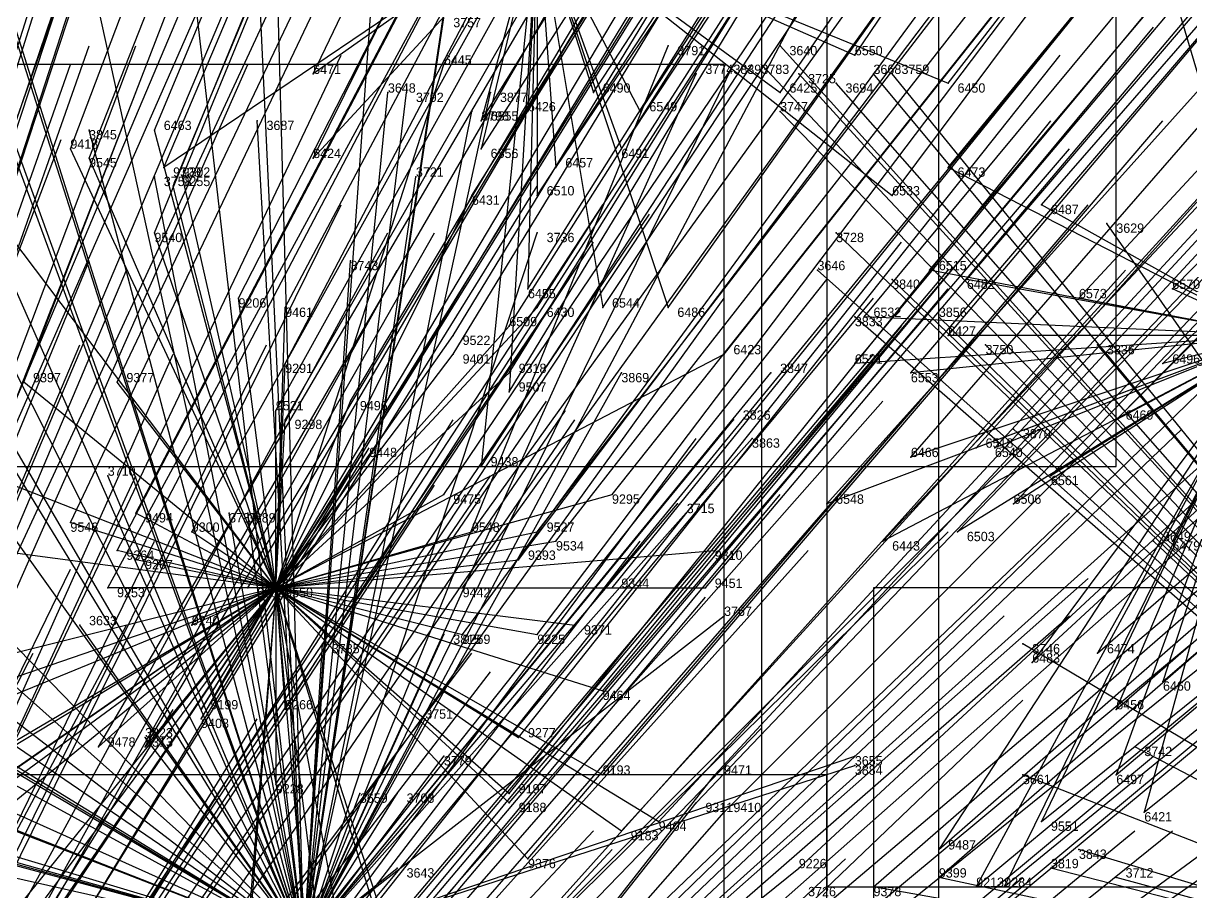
# Model space of a CAD drawing. Extents: x -0.5 to 0.59, y -0.5 to 0.59.
# Drawn here: x 0.082 to 0.207, y 0.1485 to 0.2414 of the extents above; entities that cross this region are included whole.
import ezdxf

# ---------------------------------------------------------------- set-up
doc = ezdxf.new("R2010")
doc.units = 0
for name, color, linetype in [('Clients', 3, 'CONTINUOUS'), ('Facilities', 3, 'CONTINUOUS'), ('Facilities_lines', 3, 'CONTINUOUS'), ('Min_max_boxes', 1, 'CONTINUOUS'), ('Normals', 1, 'CONTINUOUS'), ('Source_points', 5, 'CONTINUOUS'), ('Text', 3, 'CONTINUOUS')]:
    doc.layers.add(name, color=color, linetype=linetype)

msp = doc.modelspace()

# ---------------------------------------------------------------- linework, layer by layer
at = {"layer": 'Clients', "color": 5}
for p in [(0.151, 0.239, -1.25), (0.163, 0.239, -1.25), (0.171, 0.238, -0.733), (0.127, 0.237, -0.673), (0.158, 0.237, -1.25), (0.161, 0.237, -1.25), (0.113, 0.236, -0.654), (0.154, 0.236, -1.25), (0.165, 0.236, -1.25), (0.169, 0.235, -1.25), (0.173, 0.236, -1.25), (0.175, 0.236, -1.25), (0.181, 0.235, -0.742), (0.121, 0.234, -1.25), (0.123, 0.234, -1.25), (0.132, 0.234, -1.25), (0.143, 0.234, -0.686), (0.163, 0.234, -0.713), (0.13, 0.232, -1.25), (0.136, 0.232, -0.672), (0.148, 0.232, -0.689), (0.163, 0.232, -1.25), (0.089, 0.23, -1.25), (0.096, 0.23, -0.624), (0.107, 0.231, -1.25), (0.131, 0.231, -0.665), (0.087, 0.228, -0.61), (0.131, 0.228, -0.657), (0.146, 0.228, -0.676), (0.089, 0.227, -0.609), (0.113, 0.227, -0.634), (0.096, 0.225, -1.25), (0.097, 0.226, -0.614), (0.099, 0.225, -0.614), (0.124, 0.225, -1.25), (0.139, 0.226, -0.663), (0.181, 0.226, -0.724), (0.098, 0.224, -0.612), (0.13, 0.223, -0.644), (0.137, 0.223, -0.655), (0.175, 0.223, -0.709), (0.191, 0.222, -0.732), (0.198, 0.22, -1.25), (0.096, 0.219, -0.597), (0.137, 0.219, -1.25), (0.169, 0.219, -1.25), (0.117, 0.216, -1.25), (0.167, 0.215, -1.25), (0.179, 0.215, -0.7), (0.175, 0.214, -1.25), (0.183, 0.214, -0.703), (0.136, 0.213, -0.631), (0.205, 0.213, -0.739), (0.105, 0.212, -0.591), (0.195, 0.212, -0.72), (0.11, 0.211, -0.594), (0.137, 0.211, -0.629), (0.144, 0.211, -0.64), (0.151, 0.211, -0.649), (0.171, 0.21, -1.25), (0.172, 0.21, -0.679), (0.18, 0.21, -1.25), (0.134, 0.209, -0.621), (0.128, 0.208, -0.611), (0.181, 0.208, -0.69), (0.185, 0.207, -1.25), (0.197, 0.207, -1.25), (0.11, 0.205, -0.581), (0.128, 0.206, -0.607), (0.157, 0.206, -0.648), (0.171, 0.205, -0.668), (0.204, 0.205, -0.724), (0.134, 0.204, -0.611), (0.146, 0.204, -1.25), (0.162, 0.204, -1.25), (0.177, 0.204, -0.675), (0.082, 0.203, -0.549), (0.092, 0.203, -0.559), (0.134, 0.202, -0.607), (0.109, 0.2, -0.57), (0.117, 0.201, -0.581), (0.11, 0.199, -0.569), (0.158, 0.199, -1.25), (0.199, 0.199, -0.704), (0.188, 0.198, -1.25), (0.16, 0.197, -1.25), (0.118, 0.195, -0.571), (0.177, 0.195, -0.659), (0.184, 0.196, -0.673), (0.186, 0.196, -0.674), (0.131, 0.194, -0.586), (0.091, 0.193, -1.25), (0.192, 0.193, -0.68), (0.127, 0.191, -0.573), (0.145, 0.191, -0.599), (0.152, 0.19, -1.25), (0.168, 0.19, -0.635), (0.188, 0.19, -0.668), (0.094, 0.189, -0.527), (0.104, 0.189, -1.25), (0.106, 0.189, -1.25), (0.087, 0.188, -0.517), (0.1, 0.187, -0.53), (0.13, 0.187, -0.569), (0.137, 0.187, -0.58), (0.182, 0.187, -0.652), (0.092, 0.185, -0.516), (0.139, 0.186, -0.58), (0.156, 0.185, -0.605), (0.174, 0.186, -0.637), (0.203, 0.186, -1.25), (0.205, 0.186, -0.691), (0.094, 0.184, -0.516), (0.135, 0.184, -0.571), (0.091, 0.181, -0.506), (0.106, 0.181, -0.524), (0.129, 0.181, -0.555), (0.145, 0.181, -0.582), (0.155, 0.181, -0.597), (0.157, 0.178, -1.25), (0.088, 0.177, -1.25), (0.1, 0.177, -0.509), (0.141, 0.177, -0.566), (0.114, 0.175, -1.25), (0.127, 0.176, -1.25), (0.129, 0.176, -0.545), (0.137, 0.176, -0.557), (0.189, 0.175, -1.25), (0.197, 0.174, -0.657), (0.19, 0.173, -0.642), (0.144, 0.17, -0.556), (0.204, 0.171, -0.664), (0.101, 0.168, -0.49), (0.11, 0.168, -0.502), (0.199, 0.168, -0.65), (0.101, 0.167, -0.487), (0.125, 0.167, -1.25), (0.095, 0.165, -1.25), (0.135, 0.165, -0.534), (0.09, 0.164, -0.469), (0.095, 0.164, -0.475), (0.201, 0.164, -1.25), (0.127, 0.163, -1.25), (0.171, 0.163, -1.25), (0.171, 0.162, -1.25), (0.109, 0.16, -0.483), (0.144, 0.161, -0.54), (0.156, 0.161, -0.56), (0.189, 0.161, -1.25), (0.199, 0.161, -0.639), (0.118, 0.159, -1.25), (0.122, 0.159, -1.25), (0.134, 0.159, -0.52), (0.134, 0.158, -0.518), (0.154, 0.158, -0.551), (0.157, 0.157, -0.555), (0.202, 0.157, -0.639), (0.146, 0.155, -0.533), (0.15, 0.156, -0.54), (0.191, 0.156, -0.617), (0.18, 0.153, -0.591), (0.195, 0.153, -1.25), (0.136, 0.152, -0.509), (0.122, 0.151, -1.25), (0.165, 0.151, -0.559), (0.18, 0.15, -0.587), (0.192, 0.151, -1.25), (0.199, 0.15, -1.25), (0.173, 0.149, -0.57), (0.184, 0.149, -0.592), (0.187, 0.149, -0.597)]:
    msp.add_point(p, dxfattribs=at)
at = {"layer": 'Facilities', "color": 3}
msp.add_point((0.109, 0.181, -0.527), dxfattribs=at)
at = {"layer": 'Facilities_lines', "color": 3}
for p, q in [((0.112, 0.143, -1.25), (0.083, 0.275, -1.25)), ((0.112, 0.143, -1.25), (0.106, 0.272, -1.25)), ((0.112, 0.143, -1.25), (0.173, 0.258, -1.25)), ((0.112, 0.143, -1.25), (0.076, 0.256, -1.25)), ((0.112, 0.143, -1.25), (0.099, 0.256, -1.25)), ((0.112, 0.143, -1.25), (0.129, 0.256, -1.25)), ((0.112, 0.143, -1.25), (0.077, 0.254, -1.25)), ((0.112, 0.143, -1.25), (0.12, 0.254, -1.25)), ((0.137, 0.253, -0.719), (0.097, 0.226, -0.614)), ((0.137, 0.253, -0.719), (0.113, 0.227, -0.634)), ((0.137, 0.253, -0.719), (0.113, 0.236, -0.654)), ((0.137, 0.253, -0.719), (0.131, 0.231, -0.665)), ((0.137, 0.253, -0.719), (0.131, 0.228, -0.657)), ((0.137, 0.253, -0.719), (0.131, 0.194, -0.586)), ((0.137, 0.253, -0.719), (0.134, 0.202, -0.607)), ((0.137, 0.253, -0.719), (0.136, 0.232, -0.672)), ((0.137, 0.253, -0.719), (0.136, 0.213, -0.631)), ((0.137, 0.253, -0.719), (0.163, 0.234, -0.713)), ((0.137, 0.253, -0.719), (0.181, 0.235, -0.742)), ((0.137, 0.253, -0.719), (0.139, 0.226, -0.663)), ((0.137, 0.253, -0.719), (0.151, 0.211, -0.649)), ((0.137, 0.253, -0.719), (0.143, 0.234, -0.686)), ((0.137, 0.253, -0.719), (0.146, 0.228, -0.676)), ((0.137, 0.253, -0.719), (0.137, 0.223, -0.655)), ((0.137, 0.253, -0.719), (0.175, 0.223, -0.709)), ((0.137, 0.253, -0.719), (0.144, 0.211, -0.64)), ((0.137, 0.253, -0.719), (0.148, 0.232, -0.689)), ((0.137, 0.253, -0.719), (0.171, 0.238, -0.733)), ((0.112, 0.143, -1.25), (0.109, 0.252, -1.25)), ((0.216, 0.208, -0.751), (0.203, 0.252, -0.809)), ((0.112, 0.143, -1.25), (0.073, 0.249, -1.25)), ((0.112, 0.143, -1.25), (0.127, 0.242, -1.25)), ((0.112, 0.143, -1.25), (0.151, 0.239, -1.25)), ((0.258, 0.134, -1.25), (0.163, 0.239, -1.25)), ((0.112, 0.143, -1.25), (0.078, 0.237, -1.25)), ((0.109, 0.181, -0.527), (0.127, 0.237, -0.673)), ((0.112, 0.143, -1.25), (0.158, 0.237, -1.25)), ((0.258, 0.134, -1.25), (0.161, 0.237, -1.25)), ((0.112, 0.143, -1.25), (0.065, 0.236, -1.25)), ((0.112, 0.143, -1.25), (0.154, 0.236, -1.25)), ((0.258, 0.134, -1.25), (0.165, 0.236, -1.25)), ((0.258, 0.134, -1.25), (0.169, 0.235, -1.25)), ((0.258, 0.134, -1.25), (0.173, 0.236, -1.25)), ((0.258, 0.134, -1.25), (0.175, 0.236, -1.25)), ((0.112, 0.143, -1.25), (0.121, 0.234, -1.25)), ((0.112, 0.143, -1.25), (0.123, 0.234, -1.25)), ((0.112, 0.143, -1.25), (0.132, 0.234, -1.25)), ((0.112, 0.143, -1.25), (0.06, 0.232, -1.25)), ((0.112, 0.143, -1.25), (0.13, 0.232, -1.25)), ((0.258, 0.134, -1.25), (0.163, 0.232, -1.25)), ((0.112, 0.143, -1.25), (0.089, 0.23, -1.25)), ((0.109, 0.181, -0.527), (0.096, 0.23, -0.624)), ((0.112, 0.143, -1.25), (0.107, 0.231, -1.25)), ((0.112, 0.143, -1.25), (0.06, 0.228, -1.25)), ((0.109, 0.181, -0.527), (0.087, 0.228, -0.61)), ((0.109, 0.181, -0.527), (0.089, 0.227, -0.609)), ((0.112, 0.143, -1.25), (0.096, 0.225, -1.25)), ((0.109, 0.181, -0.527), (0.099, 0.225, -0.614)), ((0.112, 0.143, -1.25), (0.124, 0.225, -1.25)), ((0.216, 0.208, -0.751), (0.181, 0.226, -0.724)), ((0.112, 0.143, -1.25), (0.054, 0.224, -1.25)), ((0.109, 0.181, -0.527), (0.098, 0.224, -0.612)), ((0.109, 0.181, -0.527), (0.13, 0.223, -0.644)), ((0.109, 0.181, -0.527), (0.078, 0.222, -0.588)), ((0.216, 0.208, -0.751), (0.191, 0.222, -0.732)), ((0.112, 0.143, -1.25), (0.078, 0.22, -1.25)), ((0.258, 0.134, -1.25), (0.198, 0.22, -1.25)), ((0.109, 0.181, -0.527), (0.096, 0.219, -0.597)), ((0.112, 0.143, -1.25), (0.137, 0.219, -1.25)), ((0.258, 0.134, -1.25), (0.169, 0.219, -1.25)), ((0.112, 0.143, -1.25), (0.031, 0.215, -1.25)), ((0.112, 0.143, -1.25), (0.117, 0.216, -1.25)), ((0.258, 0.134, -1.25), (0.167, 0.215, -1.25)), ((0.216, 0.208, -0.751), (0.179, 0.215, -0.7)), ((0.258, 0.134, -1.25), (0.175, 0.214, -1.25)), ((0.216, 0.208, -0.751), (0.183, 0.214, -0.703)), ((0.216, 0.208, -0.751), (0.205, 0.213, -0.739)), ((0.109, 0.181, -0.527), (0.105, 0.212, -0.591)), ((0.216, 0.208, -0.751), (0.195, 0.212, -0.72)), ((0.109, 0.181, -0.527), (0.137, 0.211, -0.629)), ((0.109, 0.181, -0.527), (0.11, 0.211, -0.594)), ((0.258, 0.134, -1.25), (0.171, 0.21, -1.25)), ((0.216, 0.208, -0.751), (0.172, 0.21, -0.679)), ((0.258, 0.134, -1.25), (0.18, 0.21, -1.25)), ((0.109, 0.181, -0.527), (0.134, 0.209, -0.621)), ((0.109, 0.181, -0.527), (0.128, 0.208, -0.611)), ((0.216, 0.208, -0.751), (0.168, 0.19, -0.635)), ((0.216, 0.208, -0.751), (0.171, 0.205, -0.668)), ((0.216, 0.208, -0.751), (0.174, 0.186, -0.637)), ((0.216, 0.208, -0.751), (0.177, 0.195, -0.659)), ((0.216, 0.208, -0.751), (0.177, 0.204, -0.675)), ((0.216, 0.208, -0.751), (0.18, 0.153, -0.591)), ((0.216, 0.208, -0.751), (0.181, 0.208, -0.69)), ((0.216, 0.208, -0.751), (0.182, 0.187, -0.652)), ((0.216, 0.208, -0.751), (0.184, 0.196, -0.673)), ((0.216, 0.208, -0.751), (0.184, 0.149, -0.592)), ((0.216, 0.208, -0.751), (0.186, 0.196, -0.674)), ((0.216, 0.208, -0.751), (0.187, 0.149, -0.597)), ((0.216, 0.208, -0.751), (0.188, 0.19, -0.668)), ((0.216, 0.208, -0.751), (0.19, 0.173, -0.642)), ((0.216, 0.208, -0.751), (0.191, 0.156, -0.617)), ((0.216, 0.208, -0.751), (0.192, 0.193, -0.68)), ((0.216, 0.208, -0.751), (0.197, 0.174, -0.657)), ((0.216, 0.208, -0.751), (0.199, 0.168, -0.65)), ((0.216, 0.208, -0.751), (0.199, 0.199, -0.704)), ((0.216, 0.208, -0.751), (0.199, 0.161, -0.639)), ((0.216, 0.208, -0.751), (0.202, 0.157, -0.639)), ((0.216, 0.208, -0.751), (0.204, 0.171, -0.664)), ((0.216, 0.208, -0.751), (0.204, 0.205, -0.724)), ((0.216, 0.208, -0.751), (0.205, 0.186, -0.691)), ((0.258, 0.134, -1.25), (0.185, 0.207, -1.25)), ((0.258, 0.134, -1.25), (0.197, 0.207, -1.25)), ((0.109, 0.181, -0.527), (0.157, 0.206, -0.648)), ((0.109, 0.181, -0.527), (0.128, 0.206, -0.607)), ((0.109, 0.181, -0.527), (0.11, 0.205, -0.581)), ((0.109, 0.181, -0.527), (0.134, 0.204, -0.611)), ((0.112, 0.143, -1.25), (0.162, 0.204, -1.25)), ((0.112, 0.143, -1.25), (0.146, 0.204, -1.25)), ((0.109, 0.181, -0.527), (0.082, 0.203, -0.549)), ((0.109, 0.181, -0.527), (0.092, 0.203, -0.559)), ((0.109, 0.181, -0.527), (0.117, 0.201, -0.581)), ((0.109, 0.181, -0.527), (0.109, 0.2, -0.57)), ((0.109, 0.181, -0.527), (0.11, 0.199, -0.569)), ((0.112, 0.143, -1.25), (0.158, 0.199, -1.25)), ((0.258, 0.134, -1.25), (0.188, 0.198, -1.25)), ((0.109, 0.181, -0.527), (0.068, 0.197, -0.52)), ((0.112, 0.143, -1.25), (0.16, 0.197, -1.25)), ((0.109, 0.181, -0.527), (0.118, 0.195, -0.571)), ((0.112, 0.143, -1.25), (0.091, 0.193, -1.25)), ((0.112, 0.143, -1.25), (0.026, 0.19, -1.25)), ((0.109, 0.181, -0.527), (0.145, 0.191, -0.599)), ((0.109, 0.181, -0.527), (0.127, 0.191, -0.573)), ((0.112, 0.143, -1.25), (0.152, 0.19, -1.25)), ((0.109, 0.181, -0.527), (0.094, 0.189, -0.527)), ((0.112, 0.143, -1.25), (0.104, 0.189, -1.25)), ((0.112, 0.143, -1.25), (0.106, 0.189, -1.25)), ((0.109, 0.181, -0.527), (0.087, 0.188, -0.517)), ((0.109, 0.181, -0.527), (0.1, 0.187, -0.53)), ((0.109, 0.181, -0.527), (0.137, 0.187, -0.58)), ((0.109, 0.181, -0.527), (0.13, 0.187, -0.569)), ((0.112, 0.143, -1.25), (0.042, 0.185, -1.25)), ((0.109, 0.181, -0.527), (0.079, 0.185, -0.501)), ((0.109, 0.181, -0.527), (0.092, 0.185, -0.516)), ((0.109, 0.181, -0.527), (0.139, 0.186, -0.58)), ((0.109, 0.181, -0.527), (0.156, 0.185, -0.605)), ((0.258, 0.134, -1.25), (0.203, 0.186, -1.25)), ((0.109, 0.181, -0.527), (0.094, 0.184, -0.516)), ((0.109, 0.181, -0.527), (0.135, 0.184, -0.571)), ((0.112, 0.143, -1.25), (0.046, 0.182, -1.25)), ((0.112, 0.143, -1.25), (0.017, 0.18, -1.25)), ((0.109, 0.181, -0.527), (0.053, 0.142, -0.38)), ((0.109, 0.181, -0.527), (0.056, 0.149, -0.398)), ((0.109, 0.181, -0.527), (0.058, 0.151, -0.404)), ((0.109, 0.181, -0.527), (0.06, 0.147, -0.398)), ((0.109, 0.181, -0.527), (0.061, 0.152, -0.41)), ((0.109, 0.181, -0.527), (0.065, 0.163, -0.438)), ((0.109, 0.181, -0.527), (0.068, 0.151, -0.415)), ((0.109, 0.181, -0.527), (0.069, 0.171, -0.46)), ((0.109, 0.181, -0.527), (0.074, 0.169, -0.462)), ((0.109, 0.181, -0.527), (0.075, 0.139, -0.395)), ((0.109, 0.181, -0.527), (0.076, 0.154, -0.43)), ((0.109, 0.181, -0.527), (0.077, 0.134, -0.386)), ((0.109, 0.181, -0.527), (0.077, 0.138, -0.394)), ((0.109, 0.181, -0.527), (0.08, 0.138, -0.399)), ((0.109, 0.181, -0.527), (0.09, 0.164, -0.469)), ((0.109, 0.181, -0.527), (0.091, 0.181, -0.506)), ((0.109, 0.181, -0.527), (0.095, 0.164, -0.475)), ((0.109, 0.181, -0.527), (0.1, 0.177, -0.509)), ((0.109, 0.181, -0.527), (0.101, 0.168, -0.49)), ((0.109, 0.181, -0.527), (0.101, 0.167, -0.487)), ((0.109, 0.181, -0.527), (0.104, 0.116, -0.389)), ((0.109, 0.181, -0.527), (0.104, 0.12, -0.397)), ((0.109, 0.181, -0.527), (0.106, 0.181, -0.524)), ((0.109, 0.181, -0.527), (0.137, 0.176, -0.557)), ((0.109, 0.181, -0.527), (0.145, 0.181, -0.582)), ((0.109, 0.181, -0.527), (0.141, 0.177, -0.566)), ((0.109, 0.181, -0.527), (0.121, 0.144, -0.469)), ((0.109, 0.181, -0.527), (0.146, 0.155, -0.533)), ((0.109, 0.181, -0.527), (0.134, 0.158, -0.518)), ((0.109, 0.181, -0.527), (0.144, 0.161, -0.54)), ((0.109, 0.181, -0.527), (0.134, 0.159, -0.52)), ((0.109, 0.181, -0.527), (0.121, 0.142, -0.466)), ((0.109, 0.181, -0.527), (0.109, 0.16, -0.483)), ((0.109, 0.181, -0.527), (0.11, 0.168, -0.502)), ((0.109, 0.181, -0.527), (0.129, 0.176, -0.545)), ((0.109, 0.181, -0.527), (0.135, 0.165, -0.534)), ((0.109, 0.181, -0.527), (0.129, 0.181, -0.555)), ((0.109, 0.181, -0.527), (0.155, 0.181, -0.597)), ((0.109, 0.181, -0.527), (0.144, 0.17, -0.556)), ((0.109, 0.181, -0.527), (0.114, 0.141, -0.453)), ((0.109, 0.181, -0.527), (0.113, 0.135, -0.441)), ((0.109, 0.181, -0.527), (0.117, 0.138, -0.452)), ((0.109, 0.181, -0.527), (0.136, 0.152, -0.509)), ((0.109, 0.181, -0.527), (0.15, 0.156, -0.54)), ((0.112, 0.143, -1.25), (0.077, 0.179, -1.25)), ((0.112, 0.143, -1.25), (0.157, 0.178, -1.25)), ((0.112, 0.143, -1.25), (0.088, 0.177, -1.25)), ((0.112, 0.143, -1.25), (0.069, 0.176, -1.25)), ((0.112, 0.143, -1.25), (0.127, 0.176, -1.25)), ((0.112, 0.143, -1.25), (0.114, 0.175, -1.25)), ((0.258, 0.134, -1.25), (0.189, 0.175, -1.25)), ((0.112, 0.143, -1.25), (0.032, 0.174, -1.25)), ((0.112, 0.143, -1.25), (0.068, 0.173, -1.25)), ((0.112, 0.143, -1.25), (0.043, 0.17, -1.25)), ((0.112, 0.143, -1.25), (0.068, 0.17, -1.25)), ((0.112, 0.143, -1.25), (0.015, 0.169, -1.25)), ((0.112, 0.143, -1.25), (0.025, 0.169, -1.25)), ((0.112, 0.143, -1.25), (0.054, 0.169, -1.25)), ((0.112, 0.143, -1.25), (0.125, 0.167, -1.25)), ((0.112, 0.143, -1.25), (0.095, 0.165, -1.25)), ((0.258, 0.134, -1.25), (0.201, 0.164, -1.25)), ((0.112, 0.143, -1.25), (0.023, 0.163, -1.25)), ((0.112, 0.143, -1.25), (0.171, 0.163, -1.25)), ((0.112, 0.143, -1.25), (0.127, 0.163, -1.25)), ((0.112, 0.143, -1.25), (0.171, 0.162, -1.25)), ((0.12, 0.115, -0.415), (0.156, 0.161, -0.56)), ((0.258, 0.134, -1.25), (0.189, 0.161, -1.25)), ((0.112, 0.143, -1.25), (0.118, 0.159, -1.25)), ((0.112, 0.143, -1.25), (0.122, 0.159, -1.25)), ((0.12, 0.115, -0.415), (0.154, 0.158, -0.551)), ((0.112, 0.143, -1.25), (0.062, 0.157, -1.25)), ((0.12, 0.115, -0.415), (0.157, 0.157, -0.555)), ((0.258, 0.134, -1.25), (0.195, 0.153, -1.25)), ((0.112, 0.143, -1.25), (0.079, 0.152, -1.25)), ((0.112, 0.143, -1.25), (0.122, 0.151, -1.25)), ((0.12, 0.115, -0.415), (0.165, 0.151, -0.559)), ((0.241, 0.137, -0.692), (0.18, 0.15, -0.587)), ((0.258, 0.134, -1.25), (0.192, 0.151, -1.25)), ((0.258, 0.134, -1.25), (0.199, 0.15, -1.25)), ((0.241, 0.137, -0.692), (0.173, 0.149, -0.57))]:
    msp.add_line(p, q, dxfattribs=at)
at = {"layer": 'Min_max_boxes', "color": 1}
for p, q in [((0.161, 0.309, -1.25), (0.161, -0.016, -1.25)), ((0.161, 0.309, -1.25), (0.161, -0.016, -1.25)), ((0.199, 0.194, -0.852), (0.199, 0.302, -0.852)), ((0.199, 0.194, -0.586), (0.199, 0.302, -0.586)), ((0.168, 0.286, -0.91), (0.168, 0.149, -0.91)), ((0.168, 0.286, -0.591), (0.168, 0.149, -0.591)), ((0.18, -0.004, -1.25), (0.18, 0.275, -1.25)), ((0.18, -0.004, -1.25), (0.18, 0.275, -1.25)), ((0.157, 0.237, -0.673), (0.053, 0.237, -0.673)), ((0.157, 0.237, -0.38), (0.053, 0.237, -0.38)), ((0.157, 0.116, -0.673), (0.157, 0.237, -0.673)), ((0.157, 0.116, -0.38), (0.157, 0.237, -0.38)), ((0.157, 0.237, -0.673), (0.157, 0.237, -0.38)), ((0.078, 0.194, -0.852), (0.199, 0.194, -0.852)), ((0.078, 0.194, -0.586), (0.199, 0.194, -0.586)), ((0.199, 0.194, -0.852), (0.199, 0.194, -0.586)), ((0.296, 0.181, -0.82), (0.173, 0.181, -0.82)), ((0.173, 0.181, -0.82), (0.173, 0.08, -0.82)), ((0.296, 0.181, -0.549), (0.173, 0.181, -0.549)), ((0.173, 0.181, -0.549), (0.173, 0.08, -0.549)), ((0.173, 0.181, -0.82), (0.173, 0.181, -0.549)), ((0.168, 0.161, -0.56), (0.049, 0.161, -0.56)), ((0.168, 0.161, -0.264), (0.049, 0.161, -0.264)), ((0.168, 0.067, -0.56), (0.168, 0.161, -0.56)), ((0.168, 0.067, -0.264), (0.168, 0.161, -0.264)), ((0.168, 0.161, -0.56), (0.168, 0.161, -0.264)), ((0.168, 0.149, -0.91), (0.273, 0.149, -0.91)), ((0.168, 0.149, -0.591), (0.273, 0.149, -0.591)), ((0.168, 0.149, -0.91), (0.168, 0.149, -0.591))]:
    msp.add_line(p, q, dxfattribs=at)
at = {"layer": 'Normals', "color": 1}
for p, q in [((0.113, 0.236, -0.654), (0.153, 0.32, -0.617)), ((0.127, 0.237, -0.673), (0.173, 0.318, -0.636)), ((0.087, 0.228, -0.61), (0.12, 0.315, -0.573)), ((0.096, 0.23, -0.624), (0.132, 0.316, -0.588)), ((0.171, 0.238, -0.733), (0.223, 0.315, -0.696)), ((0.089, 0.227, -0.609), (0.123, 0.313, -0.572)), ((0.143, 0.234, -0.686), (0.194, 0.312, -0.649)), ((0.078, 0.222, -0.588), (0.109, 0.31, -0.551)), ((0.097, 0.226, -0.614), (0.133, 0.311, -0.576)), ((0.098, 0.224, -0.612), (0.134, 0.31, -0.574)), ((0.099, 0.225, -0.614), (0.134, 0.31, -0.576)), ((0.113, 0.227, -0.634), (0.154, 0.31, -0.597)), ((0.131, 0.231, -0.665), (0.18, 0.31, -0.628)), ((0.136, 0.232, -0.672), (0.185, 0.311, -0.636)), ((0.148, 0.232, -0.689), (0.199, 0.31, -0.652)), ((0.163, 0.234, -0.713), (0.216, 0.311, -0.677)), ((0.181, 0.235, -0.742), (0.238, 0.309, -0.705)), ((0.131, 0.228, -0.657), (0.181, 0.306, -0.62)), ((0.146, 0.228, -0.676), (0.197, 0.305, -0.639)), ((0.096, 0.219, -0.597), (0.131, 0.304, -0.56)), ((0.139, 0.226, -0.663), (0.191, 0.303, -0.627)), ((0.13, 0.223, -0.644), (0.179, 0.301, -0.608)), ((0.137, 0.223, -0.655), (0.188, 0.301, -0.619)), ((0.175, 0.223, -0.709), (0.231, 0.298, -0.673)), ((0.181, 0.226, -0.724), (0.24, 0.298, -0.687)), ((0.105, 0.212, -0.591), (0.147, 0.294, -0.553)), ((0.11, 0.211, -0.594), (0.153, 0.292, -0.555)), ((0.191, 0.222, -0.732), (0.252, 0.292, -0.695)), ((0.082, 0.203, -0.549), (0.116, 0.291, -0.514)), ((0.136, 0.213, -0.631), (0.185, 0.291, -0.594)), ((0.137, 0.211, -0.629), (0.187, 0.289, -0.592)), ((0.144, 0.211, -0.64), (0.196, 0.289, -0.603)), ((0.134, 0.209, -0.621), (0.184, 0.288, -0.584)), ((0.092, 0.203, -0.559), (0.132, 0.287, -0.521)), ((0.11, 0.205, -0.581), (0.153, 0.287, -0.543)), ((0.128, 0.208, -0.611), (0.176, 0.287, -0.574)), ((0.151, 0.211, -0.649), (0.205, 0.287, -0.612)), ((0.068, 0.197, -0.52), (0.096, 0.285, -0.483)), ((0.128, 0.206, -0.607), (0.176, 0.285, -0.569)), ((0.179, 0.215, -0.7), (0.239, 0.286, -0.663)), ((0.183, 0.214, -0.703), (0.243, 0.284, -0.666)), ((0.134, 0.204, -0.611), (0.183, 0.283, -0.574)), ((0.069, 0.193, -0.512), (0.098, 0.281, -0.475)), ((0.109, 0.2, -0.57), (0.154, 0.281, -0.532)), ((0.117, 0.201, -0.581), (0.164, 0.28, -0.543)), ((0.134, 0.202, -0.607), (0.182, 0.281, -0.569)), ((0.172, 0.21, -0.679), (0.231, 0.281, -0.641)), ((0.195, 0.212, -0.72), (0.258, 0.28, -0.683)), ((0.11, 0.199, -0.569), (0.156, 0.279, -0.531)), ((0.157, 0.206, -0.648), (0.215, 0.279, -0.611)), ((0.181, 0.208, -0.69), (0.241, 0.279, -0.652)), ((0.205, 0.213, -0.739), (0.27, 0.279, -0.701)), ((0.069, 0.188, -0.501), (0.098, 0.277, -0.464)), ((0.069, 0.188, -0.5), (0.098, 0.276, -0.463)), ((0.171, 0.205, -0.668), (0.23, 0.276, -0.629)), ((0.065, 0.185, -0.491), (0.093, 0.274, -0.454)), ((0.118, 0.195, -0.571), (0.167, 0.274, -0.534)), ((0.177, 0.204, -0.675), (0.237, 0.274, -0.636)), ((0.087, 0.188, -0.517), (0.127, 0.272, -0.481)), ((0.131, 0.194, -0.586), (0.182, 0.272, -0.548)), ((0.079, 0.185, -0.501), (0.115, 0.27, -0.464)), ((0.094, 0.189, -0.527), (0.137, 0.271, -0.49)), ((0.204, 0.205, -0.724), (0.271, 0.27, -0.686)), ((0.1, 0.187, -0.53), (0.145, 0.268, -0.493)), ((0.127, 0.191, -0.573), (0.179, 0.268, -0.535)), ((0.092, 0.185, -0.516), (0.135, 0.267, -0.479)), ((0.094, 0.184, -0.516), (0.137, 0.266, -0.479)), ((0.177, 0.195, -0.659), (0.238, 0.265, -0.62)), ((0.184, 0.196, -0.673), (0.246, 0.265, -0.634)), ((0.199, 0.199, -0.704), (0.264, 0.265, -0.667)), ((0.145, 0.191, -0.599), (0.203, 0.264, -0.562)), ((0.186, 0.196, -0.674), (0.248, 0.263, -0.635)), ((0.091, 0.181, -0.506), (0.135, 0.262, -0.469)), ((0.13, 0.187, -0.569), (0.184, 0.262, -0.532)), ((0.106, 0.181, -0.524), (0.153, 0.261, -0.487)), ((0.109, 0.181, -0.527), (0.156, 0.26, -0.49)), ((0.137, 0.187, -0.58), (0.194, 0.261, -0.544)), ((0.192, 0.193, -0.68), (0.256, 0.26, -0.642)), ((0.139, 0.186, -0.58), (0.196, 0.259, -0.544)), ((0.168, 0.19, -0.635), (0.23, 0.259, -0.598)), ((0.1, 0.177, -0.509), (0.147, 0.258, -0.472)), ((0.135, 0.184, -0.571), (0.191, 0.258, -0.534)), ((0.069, 0.171, -0.46), (0.106, 0.255, -0.422)), ((0.129, 0.181, -0.555), (0.183, 0.256, -0.517)), ((0.156, 0.185, -0.605), (0.216, 0.256, -0.568)), ((0.188, 0.19, -0.668), (0.251, 0.256, -0.629)), ((0.145, 0.181, -0.582), (0.204, 0.254, -0.545)), ((0.074, 0.169, -0.462), (0.113, 0.253, -0.423)), ((0.174, 0.186, -0.637), (0.237, 0.253, -0.598)), ((0.182, 0.187, -0.652), (0.246, 0.253, -0.613)), ((0.155, 0.181, -0.597), (0.215, 0.252, -0.56)), ((0.129, 0.176, -0.545), (0.184, 0.251, -0.507)), ((0.137, 0.176, -0.557), (0.193, 0.25, -0.519)), ((0.141, 0.177, -0.566), (0.2, 0.249, -0.53)), ((0.057, 0.16, -0.424), (0.087, 0.248, -0.387)), ((0.065, 0.163, -0.438), (0.101, 0.248, -0.401)), ((0.101, 0.168, -0.49), (0.15, 0.247, -0.452)), ((0.205, 0.186, -0.691), (0.274, 0.247, -0.653)), ((0.101, 0.167, -0.487), (0.149, 0.246, -0.449)), ((0.11, 0.168, -0.502), (0.16, 0.246, -0.465)), ((0.09, 0.164, -0.469), (0.137, 0.244, -0.431)), ((0.095, 0.164, -0.475), (0.143, 0.244, -0.437)), ((0.144, 0.17, -0.556), (0.203, 0.241, -0.519)), ((0.058, 0.151, -0.404), (0.089, 0.239, -0.368)), ((0.061, 0.152, -0.41), (0.094, 0.239, -0.372)), ((0.151, 0.239, -1.25), (0.151, 0.239, -1.15)), ((0.163, 0.239, -1.25), (0.163, 0.239, -1.15)), ((0.076, 0.154, -0.43), (0.116, 0.238, -0.394)), ((0.135, 0.165, -0.534), (0.193, 0.238, -0.496)), ((0.056, 0.149, -0.398), (0.087, 0.237, -0.362)), ((0.068, 0.151, -0.415), (0.106, 0.237, -0.379)), ((0.109, 0.16, -0.483), (0.16, 0.237, -0.445)), ((0.158, 0.237, -1.25), (0.158, 0.237, -1.15)), ((0.161, 0.237, -1.25), (0.161, 0.237, -1.15)), ((0.154, 0.236, -1.25), (0.154, 0.236, -1.15)), ((0.165, 0.236, -1.25), (0.165, 0.236, -1.15)), ((0.169, 0.235, -1.25), (0.169, 0.235, -1.15)), ((0.173, 0.236, -1.25), (0.173, 0.236, -1.15)), ((0.175, 0.236, -1.25), (0.175, 0.236, -1.15)), ((0.19, 0.173, -0.642), (0.258, 0.236, -0.605)), ((0.197, 0.174, -0.657), (0.267, 0.235, -0.62)), ((0.06, 0.147, -0.398), (0.094, 0.234, -0.361)), ((0.121, 0.234, -1.25), (0.121, 0.234, -1.15)), ((0.123, 0.234, -1.25), (0.123, 0.234, -1.15)), ((0.132, 0.234, -1.25), (0.132, 0.234, -1.15)), ((0.13, 0.232, -1.25), (0.13, 0.232, -1.15)), ((0.163, 0.232, -1.25), (0.163, 0.232, -1.15)), ((0.089, 0.23, -1.25), (0.089, 0.23, -1.15)), ((0.107, 0.231, -1.25), (0.107, 0.231, -1.15)), ((0.134, 0.159, -0.52), (0.192, 0.231, -0.482)), ((0.144, 0.161, -0.54), (0.204, 0.231, -0.502)), ((0.204, 0.171, -0.664), (0.274, 0.231, -0.627)), ((0.053, 0.142, -0.38), (0.086, 0.229, -0.343)), ((0.156, 0.161, -0.56), (0.219, 0.229, -0.524)), ((0.199, 0.168, -0.65), (0.269, 0.229, -0.614)), ((0.134, 0.158, -0.518), (0.194, 0.228, -0.479)), ((0.096, 0.225, -1.25), (0.096, 0.225, -1.15)), ((0.124, 0.225, -1.25), (0.124, 0.225, -1.15)), ((0.154, 0.158, -0.551), (0.218, 0.225, -0.514)), ((0.088, 0.145, -0.423), (0.137, 0.224, -0.387)), ((0.15, 0.156, -0.54), (0.213, 0.224, -0.502)), ((0.146, 0.155, -0.533), (0.208, 0.223, -0.494)), ((0.157, 0.157, -0.555), (0.223, 0.223, -0.519)), ((0.075, 0.139, -0.395), (0.116, 0.222, -0.358)), ((0.093, 0.144, -0.429), (0.144, 0.222, -0.392)), ((0.136, 0.152, -0.509), (0.196, 0.222, -0.471)), ((0.097, 0.144, -0.434), (0.149, 0.221, -0.397)), ((0.198, 0.22, -1.25), (0.198, 0.22, -1.15)), ((0.199, 0.161, -0.639), (0.27, 0.221, -0.602)), ((0.077, 0.138, -0.394), (0.121, 0.219, -0.358)), ((0.08, 0.138, -0.399), (0.126, 0.219, -0.363)), ((0.137, 0.219, -1.25), (0.137, 0.219, -1.15)), ((0.169, 0.219, -1.25), (0.169, 0.219, -1.15)), ((0.092, 0.141, -0.421), (0.143, 0.218, -0.384)), ((0.118, 0.145, -0.467), (0.176, 0.218, -0.43)), ((0.054, 0.131, -0.356), (0.089, 0.216, -0.316)), ((0.057, 0.13, -0.354), (0.093, 0.215, -0.317)), ((0.077, 0.134, -0.386), (0.122, 0.215, -0.348)), ((0.089, 0.138, -0.41), (0.141, 0.215, -0.373)), ((0.117, 0.216, -1.25), (0.117, 0.216, -1.15)), ((0.121, 0.144, -0.469), (0.181, 0.215, -0.433)), ((0.138, 0.146, -0.502), (0.2, 0.215, -0.465)), ((0.167, 0.215, -1.25), (0.167, 0.215, -1.15)), ((0.202, 0.157, -0.639), (0.274, 0.215, -0.602)), ((0.11, 0.141, -0.449), (0.168, 0.214, -0.411)), ((0.165, 0.151, -0.559), (0.233, 0.214, -0.522)), ((0.175, 0.214, -1.25), (0.175, 0.214, -1.15)), ((0.18, 0.153, -0.591), (0.25, 0.214, -0.554)), ((0.191, 0.156, -0.617), (0.263, 0.214, -0.579)), ((0.121, 0.142, -0.466), (0.181, 0.213, -0.429)), ((0.103, 0.137, -0.429), (0.157, 0.212, -0.391)), ((0.114, 0.141, -0.453), (0.173, 0.212, -0.415)), ((0.051, 0.124, -0.337), (0.085, 0.211, -0.299)), ((0.171, 0.21, -1.25), (0.171, 0.21, -1.15)), ((0.173, 0.149, -0.57), (0.243, 0.21, -0.533)), ((0.18, 0.15, -0.587), (0.25, 0.211, -0.548)), ((0.18, 0.21, -1.25), (0.18, 0.21, -1.15)), ((0.117, 0.138, -0.452), (0.176, 0.209, -0.414)), ((0.184, 0.149, -0.592), (0.255, 0.208, -0.554)), ((0.052, 0.122, -0.331), (0.088, 0.207, -0.293)), ((0.067, 0.124, -0.351), (0.108, 0.207, -0.313)), ((0.185, 0.207, -1.25), (0.185, 0.207, -1.15)), ((0.187, 0.149, -0.597), (0.258, 0.207, -0.558)), ((0.197, 0.207, -1.25), (0.197, 0.207, -1.15)), ((0.06, 0.121, -0.339), (0.098, 0.206, -0.301)), ((0.113, 0.135, -0.441), (0.173, 0.206, -0.403)), ((0.186, 0.146, -0.591), (0.257, 0.205, -0.552)), ((0.146, 0.204, -1.25), (0.146, 0.204, -1.15)), ((0.162, 0.204, -1.25), (0.162, 0.204, -1.15)), ((0.142, 0.138, -0.496), (0.209, 0.203, -0.459)), ((0.157, 0.142, -0.528), (0.226, 0.203, -0.49)), ((0.086, 0.125, -0.38), (0.138, 0.201, -0.341)), ((0.088, 0.124, -0.38), (0.14, 0.2, -0.341)), ((0.113, 0.132, -0.434), (0.174, 0.201, -0.396)), ((0.117, 0.131, -0.44), (0.178, 0.201, -0.402)), ((0.079, 0.121, -0.36), (0.128, 0.199, -0.322)), ((0.089, 0.123, -0.38), (0.141, 0.199, -0.342)), ((0.158, 0.199, -1.25), (0.158, 0.199, -1.15)), ((0.178, 0.14, -0.567), (0.249, 0.199, -0.529)), ((0.125, 0.132, -0.455), (0.191, 0.198, -0.418)), ((0.139, 0.134, -0.482), (0.206, 0.198, -0.445)), ((0.188, 0.198, -1.25), (0.188, 0.198, -1.15)), ((0.099, 0.123, -0.395), (0.154, 0.197, -0.356)), ((0.16, 0.197, -1.25), (0.16, 0.197, -1.15)), ((0.071, 0.117, -0.342), (0.119, 0.196, -0.304)), ((0.14, 0.133, -0.482), (0.209, 0.195, -0.445)), ((0.055, 0.109, -0.306), (0.094, 0.193, -0.267)), ((0.08, 0.117, -0.355), (0.132, 0.193, -0.316)), ((0.091, 0.193, -1.25), (0.091, 0.193, -1.15)), ((0.075, 0.114, -0.342), (0.126, 0.192, -0.305)), ((0.104, 0.12, -0.397), (0.163, 0.191, -0.359)), ((0.152, 0.19, -1.25), (0.152, 0.19, -1.15)), ((0.104, 0.189, -1.25), (0.104, 0.189, -1.15)), ((0.106, 0.189, -1.25), (0.106, 0.189, -1.15)), ((0.127, 0.125, -0.445), (0.194, 0.189, -0.408)), ((0.116, 0.123, -0.421), (0.181, 0.187, -0.382)), ((0.056, 0.104, -0.296), (0.096, 0.186, -0.256)), ((0.092, 0.113, -0.363), (0.148, 0.186, -0.325)), ((0.104, 0.116, -0.389), (0.166, 0.185, -0.351)), ((0.203, 0.186, -1.25), (0.203, 0.186, -1.15)), ((0.047, 0.101, -0.278), (0.087, 0.183, -0.238)), ((0.149, 0.125, -0.485), (0.221, 0.183, -0.448)), ((0.127, 0.121, -0.438), (0.196, 0.182, -0.399)), ((0.178, 0.129, -0.549), (0.254, 0.182, -0.512)), ((0.095, 0.109, -0.363), (0.155, 0.18, -0.324)), ((0.137, 0.121, -0.457), (0.208, 0.181, -0.419)), ((0.12, 0.115, -0.415), (0.187, 0.178, -0.376)), ((0.124, 0.117, -0.426), (0.194, 0.178, -0.388)), ((0.157, 0.178, -1.25), (0.157, 0.178, -1.15)), ((0.049, 0.095, -0.268), (0.093, 0.177, -0.231)), ((0.088, 0.177, -1.25), (0.088, 0.177, -1.15)), ((0.114, 0.175, -1.25), (0.114, 0.175, -1.15)), ((0.127, 0.176, -1.25), (0.127, 0.176, -1.15)), ((0.136, 0.116, -0.447), (0.207, 0.175, -0.409)), ((0.189, 0.175, -1.25), (0.189, 0.175, -1.15)), ((0.04, 0.091, -0.249), (0.083, 0.174, -0.212)), ((0.074, 0.1, -0.311), (0.13, 0.174, -0.274)), ((0.161, 0.118, -0.499), (0.236, 0.173, -0.463)), ((0.075, 0.098, -0.309), (0.132, 0.172, -0.273)), ((0.087, 0.099, -0.33), (0.148, 0.169, -0.292)), ((0.122, 0.105, -0.404), (0.189, 0.169, -0.366)), ((0.049, 0.089, -0.253), (0.098, 0.168, -0.217)), ((0.058, 0.088, -0.264), (0.107, 0.167, -0.226)), ((0.125, 0.167, -1.25), (0.125, 0.167, -1.15)), ((0.095, 0.165, -1.25), (0.095, 0.165, -1.15)), ((0.097, 0.1, -0.348), (0.161, 0.166, -0.309)), ((0.201, 0.164, -1.25), (0.201, 0.164, -1.15)), ((0.127, 0.163, -1.25), (0.127, 0.163, -1.15)), ((0.132, 0.104, -0.419), (0.203, 0.163, -0.382)), ((0.171, 0.163, -1.25), (0.171, 0.163, -1.15)), ((0.171, 0.162, -1.25), (0.171, 0.162, -1.15)), ((0.189, 0.161, -1.25), (0.189, 0.161, -1.15)), ((0.118, 0.159, -1.25), (0.118, 0.159, -1.15)), ((0.122, 0.159, -1.25), (0.122, 0.159, -1.15)), ((0.079, 0.087, -0.294), (0.143, 0.155, -0.258)), ((0.129, 0.096, -0.402), (0.201, 0.155, -0.365)), ((0.133, 0.097, -0.411), (0.205, 0.155, -0.374)), ((0.082, 0.085, -0.294), (0.145, 0.153, -0.258)), ((0.195, 0.153, -1.25), (0.195, 0.153, -1.15)), ((0.102, 0.089, -0.338), (0.17, 0.152, -0.301)), ((0.118, 0.092, -0.373), (0.189, 0.15, -0.334)), ((0.122, 0.151, -1.25), (0.122, 0.151, -1.15)), ((0.192, 0.151, -1.25), (0.192, 0.151, -1.15)), ((0.199, 0.15, -1.25), (0.199, 0.15, -1.15))]:
    msp.add_line(p, q, dxfattribs=at)
at = {"layer": 'Source_points', "color": 5}
for p in [(0.151, 0.239, -1.25), (0.163, 0.239, -1.25), (0.171, 0.238, -0.733), (0.127, 0.237, -0.673), (0.158, 0.237, -1.25), (0.161, 0.237, -1.25), (0.113, 0.236, -0.654), (0.154, 0.236, -1.25), (0.165, 0.236, -1.25), (0.169, 0.235, -1.25), (0.173, 0.236, -1.25), (0.175, 0.236, -1.25), (0.181, 0.235, -0.742), (0.121, 0.234, -1.25), (0.123, 0.234, -1.25), (0.132, 0.234, -1.25), (0.143, 0.234, -0.686), (0.163, 0.234, -0.713), (0.13, 0.232, -1.25), (0.136, 0.232, -0.672), (0.148, 0.232, -0.689), (0.163, 0.232, -1.25), (0.089, 0.23, -1.25), (0.096, 0.23, -0.624), (0.107, 0.231, -1.25), (0.131, 0.231, -0.665), (0.087, 0.228, -0.61), (0.131, 0.228, -0.657), (0.146, 0.228, -0.676), (0.089, 0.227, -0.609), (0.113, 0.227, -0.634), (0.096, 0.225, -1.25), (0.097, 0.226, -0.614), (0.099, 0.225, -0.614), (0.124, 0.225, -1.25), (0.139, 0.226, -0.663), (0.181, 0.226, -0.724), (0.098, 0.224, -0.612), (0.13, 0.223, -0.644), (0.137, 0.223, -0.655), (0.175, 0.223, -0.709), (0.191, 0.222, -0.732), (0.198, 0.22, -1.25), (0.096, 0.219, -0.597), (0.137, 0.219, -1.25), (0.169, 0.219, -1.25), (0.117, 0.216, -1.25), (0.167, 0.215, -1.25), (0.179, 0.215, -0.7), (0.175, 0.214, -1.25), (0.183, 0.214, -0.703), (0.136, 0.213, -0.631), (0.205, 0.213, -0.739), (0.105, 0.212, -0.591), (0.195, 0.212, -0.72), (0.11, 0.211, -0.594), (0.137, 0.211, -0.629), (0.144, 0.211, -0.64), (0.151, 0.211, -0.649), (0.171, 0.21, -1.25), (0.172, 0.21, -0.679), (0.18, 0.21, -1.25), (0.134, 0.209, -0.621), (0.128, 0.208, -0.611), (0.181, 0.208, -0.69), (0.185, 0.207, -1.25), (0.197, 0.207, -1.25), (0.11, 0.205, -0.581), (0.128, 0.206, -0.607), (0.157, 0.206, -0.648), (0.171, 0.205, -0.668), (0.204, 0.205, -0.724), (0.134, 0.204, -0.611), (0.146, 0.204, -1.25), (0.162, 0.204, -1.25), (0.177, 0.204, -0.675), (0.082, 0.203, -0.549), (0.092, 0.203, -0.559), (0.134, 0.202, -0.607), (0.109, 0.2, -0.57), (0.117, 0.201, -0.581), (0.11, 0.199, -0.569), (0.158, 0.199, -1.25), (0.199, 0.199, -0.704), (0.188, 0.198, -1.25), (0.16, 0.197, -1.25), (0.118, 0.195, -0.571), (0.177, 0.195, -0.659), (0.184, 0.196, -0.673), (0.186, 0.196, -0.674), (0.131, 0.194, -0.586), (0.091, 0.193, -1.25), (0.192, 0.193, -0.68), (0.127, 0.191, -0.573), (0.145, 0.191, -0.599), (0.152, 0.19, -1.25), (0.168, 0.19, -0.635), (0.188, 0.19, -0.668), (0.094, 0.189, -0.527), (0.104, 0.189, -1.25), (0.106, 0.189, -1.25), (0.087, 0.188, -0.517), (0.1, 0.187, -0.53), (0.13, 0.187, -0.569), (0.137, 0.187, -0.58), (0.182, 0.187, -0.652), (0.092, 0.185, -0.516), (0.139, 0.186, -0.58), (0.156, 0.185, -0.605), (0.174, 0.186, -0.637), (0.203, 0.186, -1.25), (0.205, 0.186, -0.691), (0.094, 0.184, -0.516), (0.135, 0.184, -0.571), (0.091, 0.181, -0.506), (0.106, 0.181, -0.524), (0.109, 0.181, -0.527), (0.129, 0.181, -0.555), (0.145, 0.181, -0.582), (0.155, 0.181, -0.597), (0.157, 0.178, -1.25), (0.088, 0.177, -1.25), (0.1, 0.177, -0.509), (0.141, 0.177, -0.566), (0.114, 0.175, -1.25), (0.127, 0.176, -1.25), (0.129, 0.176, -0.545), (0.137, 0.176, -0.557), (0.189, 0.175, -1.25), (0.197, 0.174, -0.657), (0.19, 0.173, -0.642), (0.144, 0.17, -0.556), (0.204, 0.171, -0.664), (0.101, 0.168, -0.49), (0.11, 0.168, -0.502), (0.199, 0.168, -0.65), (0.101, 0.167, -0.487), (0.125, 0.167, -1.25), (0.095, 0.165, -1.25), (0.135, 0.165, -0.534), (0.09, 0.164, -0.469), (0.095, 0.164, -0.475), (0.201, 0.164, -1.25), (0.127, 0.163, -1.25), (0.171, 0.163, -1.25), (0.171, 0.162, -1.25), (0.109, 0.16, -0.483), (0.144, 0.161, -0.54), (0.156, 0.161, -0.56), (0.189, 0.161, -1.25), (0.199, 0.161, -0.639), (0.118, 0.159, -1.25), (0.122, 0.159, -1.25), (0.134, 0.159, -0.52), (0.134, 0.158, -0.518), (0.154, 0.158, -0.551), (0.157, 0.157, -0.555), (0.202, 0.157, -0.639), (0.146, 0.155, -0.533), (0.15, 0.156, -0.54), (0.191, 0.156, -0.617), (0.18, 0.153, -0.591), (0.195, 0.153, -1.25), (0.136, 0.152, -0.509), (0.122, 0.151, -1.25), (0.165, 0.151, -0.559), (0.18, 0.15, -0.587), (0.192, 0.151, -1.25), (0.199, 0.15, -1.25), (0.173, 0.149, -0.57), (0.184, 0.149, -0.592), (0.187, 0.149, -0.597)]:
    msp.add_point(p, dxfattribs=at)

# ---------------------------------------------------------------- texts
at = {"layer": 'Text', "color": 3}
for s, p in [('3757', (0.128, 0.241, -1.25)), ('3791', (0.152, 0.238, -1.25)), ('3640', (0.164, 0.238, -1.25)), ('6550', (0.171, 0.238, -0.733)), ('6445', (0.127, 0.237, -0.673)), ('6471', (0.113, 0.236, -0.654)), ('3774', (0.155, 0.236, -1.25)), ('3839', (0.158, 0.236, -1.25)), ('3783', (0.161, 0.236, -1.25)), ('3668', (0.173, 0.236, -1.25)), ('3759', (0.176, 0.236, -1.25)), ('3648', (0.121, 0.234, -1.25)), ('6490', (0.144, 0.234, -0.686)), ('6425', (0.164, 0.234, -0.713)), ('3725', (0.166, 0.235, -1.25)), ('3694', (0.17, 0.234, -1.25)), ('6450', (0.182, 0.234, -0.742)), ('3792', (0.124, 0.233, -1.25)), ('3877', (0.133, 0.233, -1.25)), ('6426', (0.136, 0.232, -0.672)), ('6549', (0.149, 0.232, -0.689)), ('3747', (0.163, 0.232, -1.25)), ('3798', (0.131, 0.231, -1.25)), ('6555', (0.132, 0.231, -0.665)), ('3845', (0.089, 0.229, -1.25)), ('6463', (0.097, 0.23, -0.624)), ('3687', (0.108, 0.23, -1.25)), ('9418', (0.087, 0.228, -0.61)), ('6424', (0.113, 0.227, -0.634)), ('6556', (0.132, 0.227, -0.657)), ('6491', (0.146, 0.227, -0.676)), ('9545', (0.089, 0.226, -0.609)), ('6457', (0.14, 0.226, -0.663)), ('3758', (0.097, 0.224, -1.25)), ('9328', (0.098, 0.225, -0.614)), ('9302', (0.099, 0.225, -0.614)), ('9255', (0.099, 0.224, -0.612)), ('3721', (0.124, 0.225, -1.25)), ('6473', (0.182, 0.225, -0.724)), ('6510', (0.138, 0.223, -0.655)), ('6533', (0.175, 0.223, -0.709)), ('6431', (0.13, 0.222, -0.644)), ('6487', (0.192, 0.221, -0.732)), ('3629', (0.199, 0.219, -1.25)), ('9540', (0.096, 0.218, -0.597)), ('3736', (0.138, 0.218, -1.25)), ('3728', (0.169, 0.218, -1.25)), ('3743', (0.117, 0.215, -1.25)), ('3646', (0.167, 0.215, -1.25)), ('6515', (0.18, 0.215, -0.7)), ('3840', (0.175, 0.213, -1.25)), ('6482', (0.183, 0.213, -0.703)), ('6570', (0.205, 0.213, -0.739)), ('6455', (0.136, 0.212, -0.631)), ('6573', (0.195, 0.212, -0.72)), ('9206', (0.105, 0.211, -0.591)), ('6544', (0.145, 0.211, -0.64)), ('9461', (0.11, 0.21, -0.594)), ('6509', (0.134, 0.209, -0.621)), ('6430', (0.138, 0.21, -0.629)), ('6486', (0.152, 0.21, -0.649)), ('3833', (0.171, 0.209, -1.25)), ('6532', (0.173, 0.21, -0.679)), ('3856', (0.18, 0.21, -1.25)), ('6427', (0.181, 0.208, -0.69)), ('9522', (0.129, 0.207, -0.611)), ('6423', (0.158, 0.206, -0.648)), ('3750', (0.185, 0.206, -1.25)), ('3836', (0.198, 0.206, -1.25)), ('9291', (0.11, 0.204, -0.581)), ('9401', (0.129, 0.205, -0.607)), ('9318', (0.135, 0.204, -0.611)), ('3847', (0.163, 0.204, -1.25)), ('6521', (0.171, 0.205, -0.668)), ('6496', (0.205, 0.205, -0.724)), ('9397', (0.083, 0.203, -0.549)), ('9377', (0.093, 0.203, -0.559)), ('3869', (0.146, 0.203, -1.25)), ('6553', (0.177, 0.203, -0.675)), ('9507', (0.135, 0.202, -0.607)), ('9521', (0.109, 0.2, -0.57)), ('9496', (0.118, 0.2, -0.581)), ('3826', (0.159, 0.199, -1.25)), ('6469', (0.2, 0.199, -0.704)), ('9298', (0.111, 0.198, -0.569)), ('3870', (0.189, 0.197, -1.25)), ('3863', (0.16, 0.196, -1.25)), ('6518', (0.185, 0.196, -0.673)), ('9448', (0.119, 0.195, -0.571)), ('9438', (0.132, 0.194, -0.586)), ('6466', (0.177, 0.195, -0.659)), ('6540', (0.186, 0.195, -0.674)), ('3710', (0.091, 0.193, -1.25)), ('6561', (0.192, 0.192, -0.68)), ('9475', (0.128, 0.19, -0.573)), ('9295', (0.145, 0.19, -0.599)), ('3715', (0.153, 0.189, -1.25)), ('6548', (0.169, 0.19, -0.635)), ('6506', (0.188, 0.19, -0.668)), ('9494', (0.095, 0.188, -0.527)), ('3787', (0.104, 0.188, -1.25)), ('3689', (0.106, 0.188, -1.25)), ('9546', (0.087, 0.187, -0.517)), ('9300', (0.1, 0.187, -0.53)), ('9548', (0.13, 0.187, -0.569)), ('9527', (0.138, 0.187, -0.58)), ('6503', (0.183, 0.186, -0.652)), ('3649', (0.204, 0.186, -1.25)), ('9364', (0.093, 0.184, -0.516)), ('9393', (0.136, 0.184, -0.571)), ('9534', (0.139, 0.185, -0.58)), ('9310', (0.156, 0.184, -0.605)), ('6443', (0.175, 0.185, -0.637)), ('6479', (0.205, 0.185, -0.691)), ('9267', (0.095, 0.183, -0.516)), ('9344', (0.146, 0.181, -0.582)), ('9451', (0.156, 0.181, -0.597)), ('9253', (0.092, 0.18, -0.506)), ('9388', (0.107, 0.18, -0.524)), ('9550', (0.11, 0.18, -0.527)), ('9442', (0.129, 0.18, -0.555)), ('3767', (0.157, 0.178, -1.25)), ('3633', (0.089, 0.177, -1.25)), ('9240', (0.1, 0.177, -0.509)), ('9371', (0.142, 0.176, -0.566)), ('3785', (0.115, 0.174, -1.25)), ('3815', (0.128, 0.175, -1.25)), ('9269', (0.129, 0.175, -0.545)), ('9225', (0.137, 0.175, -0.557)), ('3746', (0.19, 0.174, -1.25)), ('6474', (0.198, 0.174, -0.657)), ('6483', (0.19, 0.173, -0.642)), ('9464', (0.144, 0.169, -0.556)), ('6460', (0.204, 0.17, -0.664)), ('9199', (0.102, 0.168, -0.49)), ('9266', (0.11, 0.168, -0.502)), ('6456', (0.199, 0.168, -0.65)), ('3751', (0.125, 0.167, -1.25)), ('9408', (0.101, 0.166, -0.487)), ('9478', (0.091, 0.164, -0.469)), ('3823', (0.095, 0.165, -1.25)), ('9313', (0.095, 0.164, -0.475)), ('9277', (0.136, 0.165, -0.534)), ('3742', (0.202, 0.163, -1.25)), ('3779', (0.127, 0.162, -1.25)), ('3655', (0.171, 0.162, -1.25)), ('9193', (0.144, 0.161, -0.54)), ('9471', (0.157, 0.161, -0.56)), ('3884', (0.171, 0.161, -1.25)), ('9228', (0.109, 0.159, -0.483)), ('9197', (0.135, 0.159, -0.52)), ('3661', (0.189, 0.16, -1.25)), ('6497', (0.199, 0.16, -0.639)), ('3659', (0.118, 0.158, -1.25)), ('3703', (0.123, 0.158, -1.25)), ('9188', (0.135, 0.157, -0.518)), ('9311', (0.155, 0.157, -0.551)), ('9410', (0.158, 0.157, -0.555)), ('6421', (0.202, 0.156, -0.639)), ('9183', (0.147, 0.154, -0.533)), ('9404', (0.15, 0.155, -0.54)), ('9551', (0.192, 0.155, -0.617)), ('9487', (0.181, 0.153, -0.591)), ('3843', (0.195, 0.152, -1.25)), ('9376', (0.136, 0.151, -0.509)), ('9226', (0.165, 0.151, -0.559)), ('3819', (0.192, 0.151, -1.25)), ('3643', (0.123, 0.15, -1.25)), ('9399', (0.18, 0.15, -0.587)), ('9213', (0.184, 0.149, -0.592)), ('9284', (0.187, 0.149, -0.597)), ('3712', (0.2, 0.15, -1.25)), ('3726', (0.166, 0.148, -1.25)), ('9378', (0.173, 0.148, -0.57))]:
    msp.add_text(s, height=0.001, dxfattribs=at).set_placement(p)

doc.saveas('drawing.dxf')
